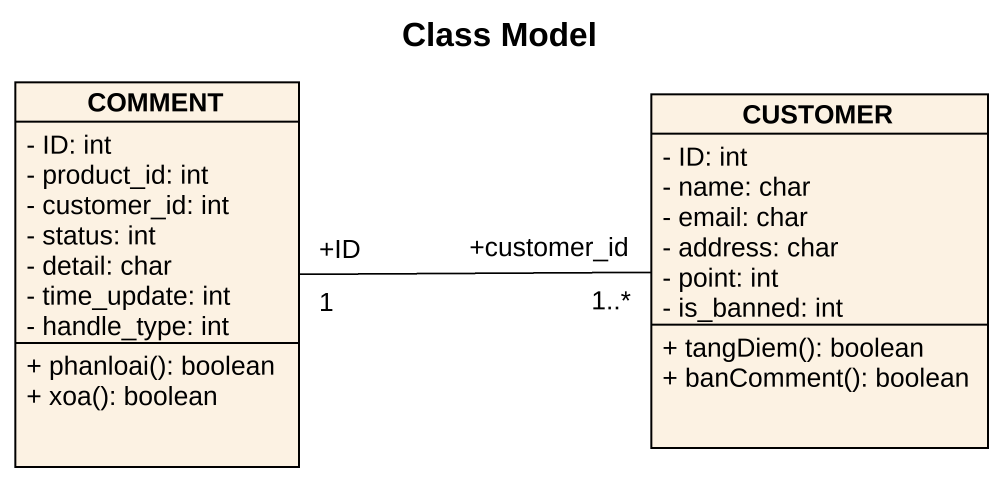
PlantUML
@startuml
title Class Model
hide circle
hide empty members
skinparam classAttributeIconSize 0
class COMMENT {
  - ID: int
  - product_id: int
  - customer_id: int
  - status: int
  - detail: char
  - time_update: int
  - handle_type: int
  + phanloai(): boolean
  + xoa(): boolean
}
class CUSTOMER {
  - ID: int
  - name: char
  - email: char
  - address: char
  - point: int
  - is_banned: int
  + tangDiem(): boolean
  + banComment(): boolean
}
COMMENT "+ID\n1" -right- "+customer_id\n1..*" CUSTOMER
@enduml
